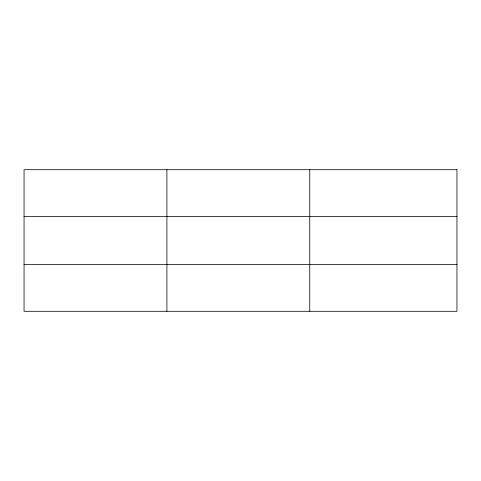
<?xml version="1.0" encoding="UTF-8"?>
<svg xmlns="http://www.w3.org/2000/svg" width="481" height="481" viewBox="0 0 481 481"><rect width="100%" height="100%" fill="white"/><g stroke="black" fill="none" stroke-linecap="round" stroke-linejoin="round"><path stroke-width="0.72" d="M166.907 311.297L166.907 169.703M309.764 311.297L309.764 169.703M24.05 216.432L456.95 216.432M24.05 264.568L456.95 264.568M456.95 169.703L456.95 311.297L24.05 311.297L24.05 169.703L456.95 169.703"/></g></svg>
